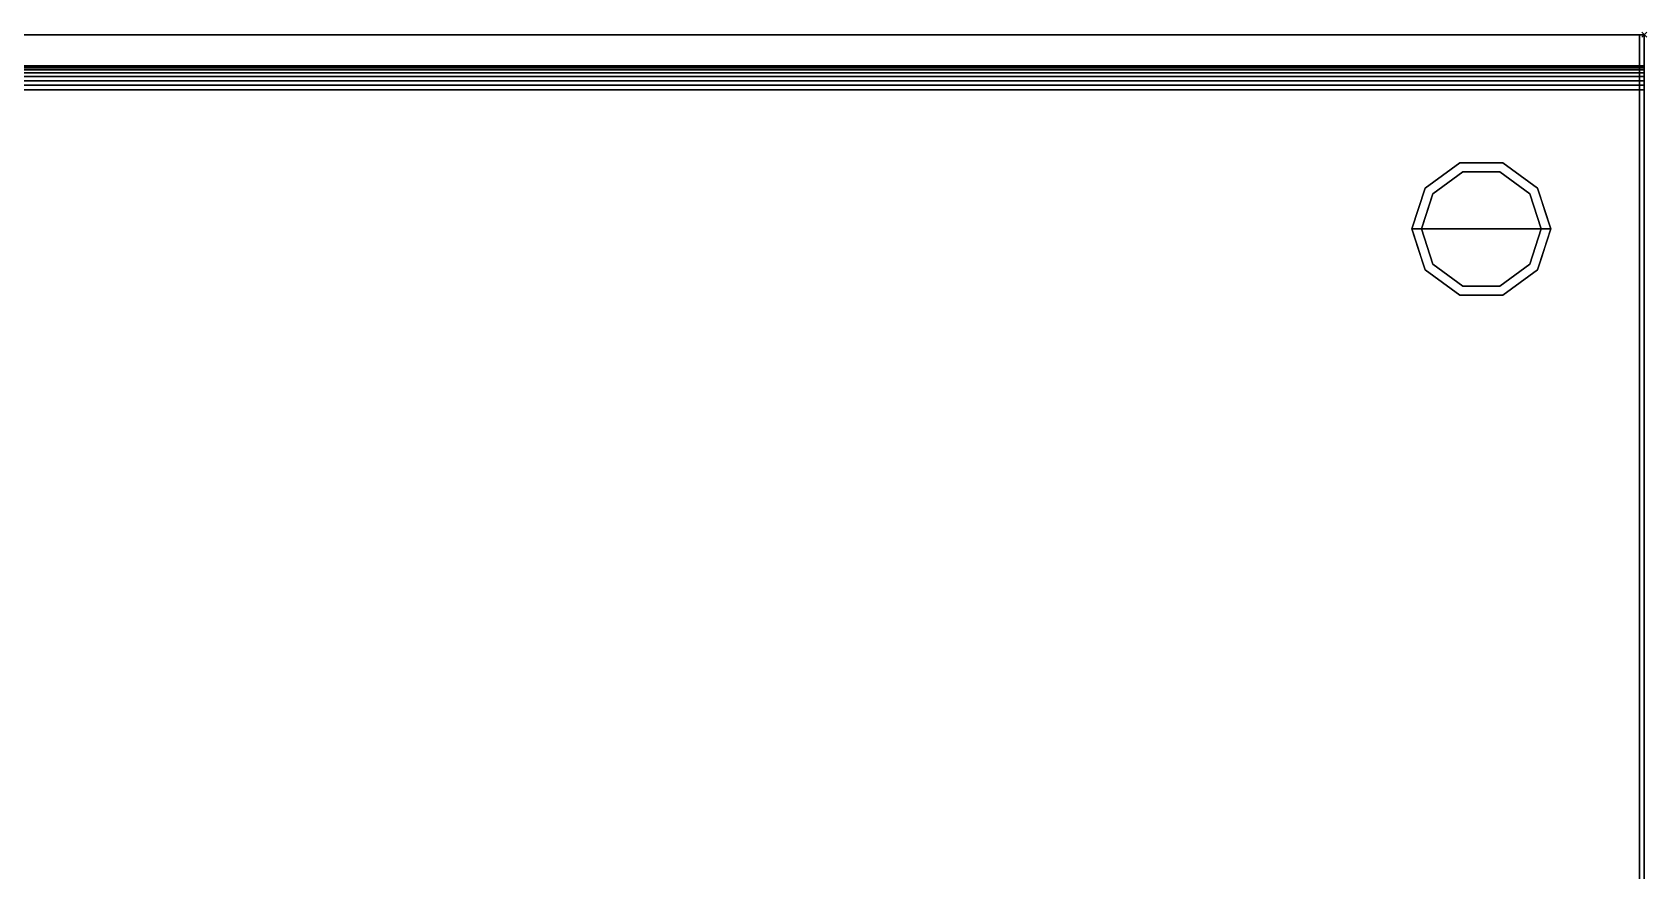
# Model space of a CAD drawing. Header units: millimetres. Extents: x -1 to 1346, y -1098 to 1.
# Drawn here: x 672 to 1346, y -349 to 1 of the extents above; entities that cross this region are included whole.
import ezdxf

# ---------------------------------------------------------------- set-up
doc = ezdxf.new("R2010")
doc.units = ezdxf.units.MM
doc.header["$PDMODE"] = 3
doc.linetypes.add('NASCOSTA', pattern=[9.525, 6.35, -3.175])
for name, color, linetype in [('IQ_200_2D', 1, 'Continuous'), ('IQ_200_3D', 1, 'Continuous'), ('IQ_204_2D', 7, 'Continuous'), ('IQ_204_3D', 7, 'Continuous'), ('IQ_INS_3D', 3, 'Continuous')]:
    doc.layers.add(name, color=color, linetype=linetype)

msp = doc.modelspace()

# ---------------------------------------------------------------- linework, layer by layer
at = {"layer": 'IQ_200_2D'}
msp.add_line((0, -13), (1345, -13), dxfattribs=at)
msp.add_lwpolyline([(0, 0), (1345, 0), (1345, -700), (0, -700)], close=True, dxfattribs=at)
at = {"layer": 'IQ_200_3D'}
for points in [[(1345, 0, 850), (0, 0, 850), (0, 0, 1000), (1345, 0, 1000)], [(1345, 0, 1000), (0, 0, 1000), (0, -13, 1000), (1345, -13, 1000)], [(1343, -645, 150), (2, -645, 150), (2, 0, 150), (1343, 0, 150)], [(1343, 0, 150), (2, 0, 150), (2, 0, 850), (1343, 0, 850)]]:
    msp.add_3dface(points, dxfattribs=at)
for points, invisible_edges in [([(1343, -645, 198), (1343, 0, 850), (1343, -695, 850), (1343, -695, 198)], 1), ([(1343, 0, 150), (1343, 0, 850), (1343, -645, 198), (1343, -645, 150)], 2)]:
    msp.add_3dface(points, dxfattribs=dict(at, invisible_edges=invisible_edges))
at = {"layer": 'IQ_204_2D', "color": 7, "linetype": 'NASCOSTA', "ltscale": 10}
msp.add_lwpolyline([(2, 0), (1343, 0), (1343, -645), (2, -645)], close=True, dxfattribs=at)
at = {"layer": 'IQ_204_3D'}
for points, invisible_edges in [([(1253.54, -63.95, 25), (1268.04, -53.42, 25), (1269.27, -57.22, 25), (1256.77, -66.31, 25)], 10), ([(1260.79, -58.69, 150), (1268.04, -53.42, 150), (1268.04, -53.42, 25), (1260.79, -58.69, 25)], 10), ([(1277, -53.42, 25), (1268.04, -53.42, 25), (1268.04, -53.42, 150), (1277, -53.42, 150)], 10), ([(1268.04, -53.42, 25), (1285.96, -53.42, 25), (1284.73, -57.22, 25), (1269.27, -57.22, 25)], 10), ([(1285.96, -53.42, 25), (1277, -53.42, 25), (1277, -53.42, 150), (1285.96, -53.42, 150)], 10), ([(1284.73, -57.22, 25), (1285.96, -53.42, 25), (1300.46, -63.95, 25), (1297.23, -66.31, 25)], 5), ([(1285.96, -53.42, 150), (1293.21, -58.69, 150), (1293.21, -58.69, 25), (1285.96, -53.42, 25)], 10), ([(1269.27, -57.22), (1277, -81), (1252, -81), (1256.77, -66.31)], 1), ([(1253.54, -63.95, 150), (1260.79, -58.69, 150), (1260.79, -58.69, 25), (1253.54, -63.95, 25)], 10), ([(1263.02, -61.76), (1263.02, -61.76, 25), (1269.27, -57.22, 25), (1269.27, -57.22)], 5), ([(1269.27, -57.22), (1269.27, -57.22, 25), (1277, -57.22, 25), (1277, -57.22)], 5), ([(1277, -81), (1277, -81), (1269.27, -57.22), (1284.73, -57.22)], 11), ([(1277, -57.22), (1277, -57.22, 25), (1284.73, -57.22, 25), (1284.73, -57.22)], 5), ([(1302, -81), (1277, -81), (1284.73, -57.22), (1297.23, -66.31)], 2), ([(1290.98, -61.76), (1284.73, -57.22), (1284.73, -57.22, 25), (1290.98, -61.76, 25)], 10), ([(1300.46, -63.95, 25), (1293.21, -58.69, 25), (1293.21, -58.69, 150), (1300.46, -63.95, 150)], 10), ([(1248, -81, 25), (1253.54, -63.95, 25), (1256.77, -66.31, 25), (1252, -81, 25)], 2), ([(1253.54, -63.95, 25), (1250.77, -72.48, 25), (1250.77, -72.48, 150), (1253.54, -63.95, 150)], 10), ([(1254.39, -73.65), (1254.39, -73.65, 25), (1256.77, -66.31, 25), (1256.77, -66.31)], 5), ([(1256.77, -66.31), (1256.77, -66.31, 25), (1263.02, -61.76, 25), (1263.02, -61.76)], 5), ([(1297.23, -66.31), (1290.98, -61.76), (1290.98, -61.76, 25), (1297.23, -66.31, 25)], 10), ([(1297.23, -66.31, 25), (1300.46, -63.95, 25), (1306, -81, 25), (1302, -81, 25)], 1), ([(1299.68, -73.87), (1299.68, -73.87), (1297.23, -66.31), (1299.61, -73.65, 25)], 13), ([(1297.23, -66.31, 25), (1297.23, -66.31, 25), (1299.61, -73.65, 25), (1297.23, -66.31)], 13), ([(1300.46, -63.95, 25), (1300.46, -63.95, 25), (1300.46, -63.95, 150), (1302.07, -68.92, 25)], 6), ([(1303.23, -72.48, 150), (1303.23, -72.48, 150), (1302.07, -68.92, 25), (1300.46, -63.95, 150)], 6), ([(1250.77, -72.48, 150), (1250.77, -72.48, 25), (1248, -81, 25), (1248, -81, 150)], 1), ([(1252, -81), (1252, -81, 25), (1254.39, -73.65, 25), (1254.39, -73.65)], 4), ([(1299.61, -73.65, 25), (1299.61, -73.65, 25), (1302, -81, 25), (1299.68, -73.87)], 13), ([(1302, -81, 25), (1302, -81, 25), (1302, -81), (1299.68, -73.87)], 9), ([(1303.23, -72.48, 150), (1303.23, -72.48, 150), (1303.69, -73.88, 25), (1302.07, -68.92, 25)], 11), ([(1303.23, -72.48, 150), (1303.23, -72.48, 150), (1306, -81, 150), (1303.69, -73.88, 25)], 13), ([(1306, -81, 150), (1306, -81, 150), (1306, -81, 25), (1303.69, -73.88, 25)], 9), ([(1248, -81, 150), (1248, -81, 150), (1248, -81, 25), (1250.31, -88.12, 25)], 9), ([(1250.77, -89.52, 150), (1250.77, -89.52, 150), (1248, -81, 150), (1250.31, -88.12, 25)], 13), ([(1248, -81, 25), (1252, -81, 25), (1256.77, -95.69, 25), (1253.54, -98.05, 25)], 4), ([(1254.39, -88.35, 25), (1254.39, -88.35, 25), (1252, -81, 25), (1254.32, -88.13)], 13), ([(1252, -81, 25), (1252, -81, 25), (1252, -81), (1254.32, -88.13)], 9), ([(1252, -81), (1277, -81), (1269.27, -104.78), (1256.77, -95.69)], 2), ([(1269.27, -104.78), (1269.27, -104.78), (1277, -81), (1284.73, -104.78)], 6), ([(1284.73, -104.78), (1277, -81), (1302, -81), (1297.23, -95.69)], 1), ([(1297.23, -95.69, 25), (1302, -81, 25), (1306, -81, 25), (1300.46, -98.05, 25)], 8), ([(1302, -81, 25), (1302, -81, 25), (1299.61, -88.35, 25), (1299.68, -88.13)], 13), ([(1299.68, -88.13), (1299.68, -88.13), (1302, -81), (1302, -81, 25)], 9), ([(1303.23, -89.52, 25), (1303.23, -89.52, 25), (1306, -81, 25), (1303.69, -88.12, 150)], 13), ([(1306, -81, 150), (1306, -81, 150), (1303.69, -88.12, 150), (1306, -81, 25)], 4), ([(1250.77, -89.52, 150), (1250.77, -89.52, 150), (1250.31, -88.12, 25), (1251.93, -93.08, 25)], 11), ([(1250.77, -89.52, 150), (1250.77, -89.52, 150), (1251.93, -93.08, 25), (1253.54, -98.05, 150)], 6), ([(1253.54, -98.05, 25), (1253.54, -98.05, 25), (1253.54, -98.05, 150), (1251.93, -93.08, 25)], 6), ([(1254.32, -88.13), (1254.32, -88.13), (1256.77, -95.69), (1254.39, -88.35, 25)], 13), ([(1256.77, -95.69, 25), (1256.77, -95.69, 25), (1254.39, -88.35, 25), (1256.77, -95.69)], 13), ([(1299.68, -88.13), (1299.68, -88.13), (1299.61, -88.35, 25), (1297.23, -95.69)], 6), ([(1297.23, -95.69), (1297.23, -95.69), (1299.61, -88.35, 25), (1297.23, -95.69, 25)], 11), ([(1303.23, -89.52, 25), (1303.23, -89.52, 25), (1302.07, -93.08, 150), (1300.46, -98.05, 25)], 6), ([(1300.46, -98.05, 150), (1300.46, -98.05, 150), (1300.46, -98.05, 25), (1302.07, -93.08, 150)], 6), ([(1303.23, -89.52, 25), (1303.23, -89.52, 25), (1303.69, -88.12, 150), (1302.07, -93.08, 150)], 11), ([(1253.54, -98.05, 25), (1256.77, -95.69, 25), (1269.27, -104.78, 25), (1268.04, -108.58, 25)], 5), ([(1260.79, -103.31, 150), (1253.54, -98.05, 150), (1253.54, -98.05, 25), (1260.79, -103.31, 25)], 10), ([(1256.77, -95.69, 25), (1256.77, -95.69), (1263.02, -100.24), (1263.02, -100.24, 25)], 5), ([(1263.02, -100.24, 25), (1263.02, -100.24), (1269.27, -104.78), (1269.27, -104.78, 25)], 5), ([(1284.73, -104.78, 25), (1297.23, -95.69, 25), (1300.46, -98.05, 25), (1285.96, -108.58, 25)], 10), ([(1284.73, -104.78, 25), (1284.73, -104.78), (1290.98, -100.24), (1290.98, -100.24, 25)], 5), ([(1297.23, -95.69), (1297.23, -95.69, 25), (1290.98, -100.24, 25), (1290.98, -100.24)], 5), ([(1293.21, -103.31, 25), (1300.46, -98.05, 25), (1300.46, -98.05, 150), (1293.21, -103.31, 150)], 10), ([(1260.79, -103.31, 25), (1268.04, -108.58, 25), (1268.04, -108.58, 150), (1260.79, -103.31, 150)], 10), ([(1268.04, -108.58, 25), (1269.27, -104.78, 25), (1284.73, -104.78, 25), (1285.96, -108.58, 25)], 5), ([(1269.27, -104.78), (1277, -104.78), (1284.73, -104.78, 25), (1277, -104.78, 25)], 10), ([(1277, -104.78, 25), (1277, -104.78, 25), (1269.27, -104.78, 25), (1269.27, -104.78)], 13), ([(1284.73, -104.78, 25), (1284.73, -104.78, 25), (1277, -104.78), (1284.73, -104.78)], 11), ([(1285.96, -108.58, 25), (1293.21, -103.31, 25), (1293.21, -103.31, 150), (1285.96, -108.58, 150)], 10), ([(1277, -108.58, 150), (1268.04, -108.58, 150), (1268.04, -108.58, 25), (1277, -108.58, 25)], 10), ([(1277, -108.58, 25), (1285.96, -108.58, 25), (1285.96, -108.58, 150), (1277, -108.58, 150)], 10)]:
    msp.add_3dface(points, dxfattribs=dict(at, invisible_edges=invisible_edges))
at = {"layer": 'IQ_INS_3D'}
msp.add_point((1345, 0), dxfattribs=at)

# ---------------------------------------------------------------- meshes
at = {"layer": 'IQ_200_3D'}
mesh = msp.add_polyface(dxfattribs=at)
corners = [(1345, -13, 1000), (1345, -13, 910), (1345, -13.19, 908.05), (1345, -13.76, 906.17), (1345, -14.69, 904.44), (1345, -15.93, 902.93), (1345, -17.44, 901.69), (1345, -19.17, 900.76), (1345, -21.05, 900.19), (1345, -23, 900), (1345, -700, 900), (1345, -700, 850), (1345, 0, 850), (1345, 0, 1000)]
mesh.append_faces([[corners[k] for k in face] for face in [(12, 9, 10, 11)]], dxfattribs={"vtx0": -1})
mesh.append_faces([[corners[k] for k in face] for face in [(12, 3, 4), (12, 4, 5), (12, 5, 6), (12, 6, 7), (12, 7, 8), (12, 8, 9)]], dxfattribs={"vtx0": -1, "vtx2": -1})
mesh.append_faces([[corners[k] for k in face] for face in [(12, 1, 2, 3)]], dxfattribs={"vtx0": -1, "vtx3": -1})
mesh.append_faces([[corners[k] for k in face] for face in [(12, 13, 0, 1)]], dxfattribs={"vtx3": -1})
mesh = msp.add_polyface(dxfattribs=at)
corners = [(0, -13, 1000), (0, -13, 910), (0, -13.19, 908.05), (0, -13.76, 906.17), (0, -14.69, 904.44), (0, -15.93, 902.93), (0, -17.44, 901.69), (0, -19.17, 900.76), (0, -21.05, 900.19), (0, -23, 900), (0, -700, 900), (1345, -13, 1000), (1345, -13, 910), (1345, -13.19, 908.05), (1345, -13.76, 906.17), (1345, -14.69, 904.44), (1345, -15.93, 902.93), (1345, -17.44, 901.69), (1345, -19.17, 900.76), (1345, -21.05, 900.19), (1345, -23, 900), (1345, -700, 900)]
mesh.append_faces([[corners[k] for k in face] for face in [(9, 20, 21, 10)]], dxfattribs={"vtx0": -1})
mesh.append_faces([[corners[k] for k in face] for face in [(1, 12, 13, 2), (2, 13, 14, 3), (3, 14, 15, 4), (4, 15, 16, 5), (5, 16, 17, 6), (6, 17, 18, 7), (7, 18, 19, 8), (8, 19, 20, 9)]], dxfattribs={"vtx0": -1, "vtx2": -1})
mesh.append_faces([[corners[k] for k in face] for face in [(0, 11, 12, 1)]], dxfattribs={"vtx2": -1})

doc.saveas('drawing.dxf')
